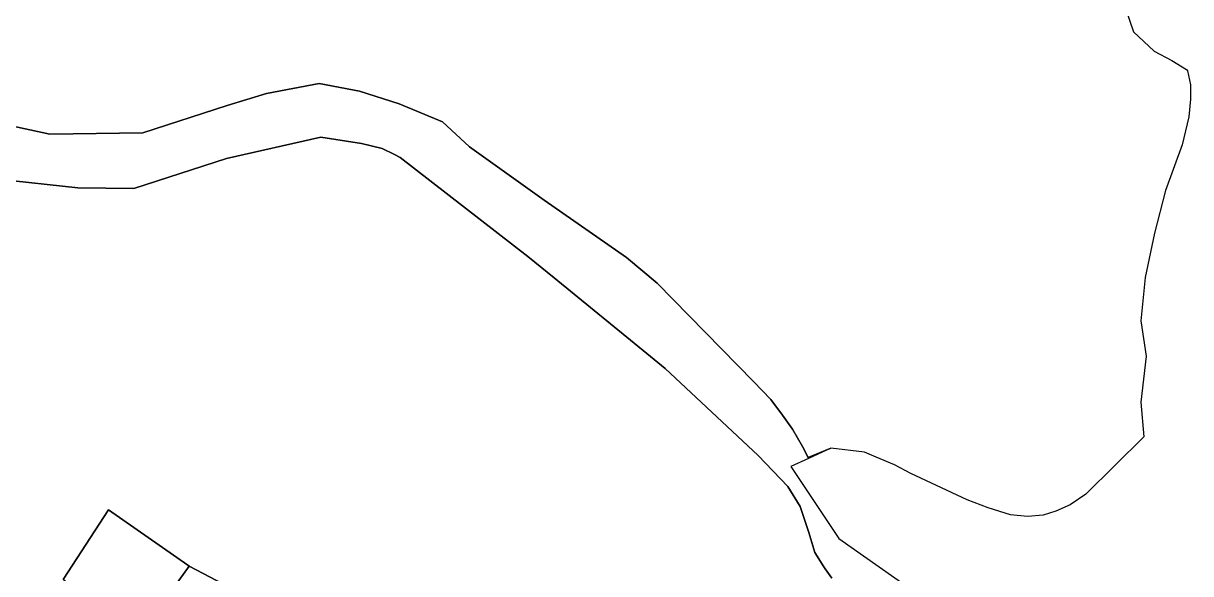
# Model space of a CAD drawing. Extents: x 542555 to 550520, y 1840485 to 1846995.
# Drawn here: x 549493 to 550118, y 1844502 to 1844796 of the extents above; entities that cross this region are included whole.
import ezdxf

# ---------------------------------------------------------------- set-up
doc = ezdxf.new("R2010")
doc.units = 0
doc.layers.add('Level 30', color=7, linetype='Continuous')

msp = doc.modelspace()

# ---------------------------------------------------------------- linework, layer by layer
at = {"layer": 'Level 30'}
for points in [[(550083.5, 1844803.88), (550087.7, 1844791.81), (550098.77, 1844781.53), (550108.24, 1844776.54), (550116.07, 1844771.76), (550116.56, 1844771.01), (550118.21, 1844763.51), (550118.28, 1844755.83), (550117.32, 1844746.41), (550113.76, 1844731.45), (550104.8, 1844706.96), (550098.9, 1844684.04), (550093.89, 1844660.42), (550091.68, 1844637.1), (550094.43, 1844618.2), (550091.55, 1844593.6), (550093.13, 1844575.04), (550062.09, 1844544.41), (550053.71, 1844538.61), (550046.1, 1844535.27), (550039.4, 1844533.09), (550031, 1844532.42), (550021.77, 1844533.28), (550009.84, 1844536.97), (549998.59, 1844541.31), (549968.45, 1844555.4), (549959.65, 1844560.02), (549949.95, 1844564.15), (549943.74, 1844566.87), (549925.7, 1844568.91), (549913.46, 1844564.06), (549910.41, 1844569.84), (549905.07, 1844579.23), (549899.75, 1844586.71), (549893.48, 1844594.95), (549884.29, 1844604.66), (549832.6, 1844657.38), (549816.22, 1844671.06), (549772.19, 1844701.75), (549732.27, 1844730.27), (549717.78, 1844743.63), (549694.57, 1844753.37), (549673.34, 1844760.08), (549651.79, 1844764.13), (549623.6, 1844758.91), (549602.43, 1844752.45), (549557.26, 1844737.8), (549507.48, 1844737.03), (549442.22, 1844751.12)], [(549442.22, 1844751.12), (549507.48, 1844737.03), (549557.26, 1844737.8), (549602.43, 1844752.45), (549623.6, 1844758.91), (549651.79, 1844764.13), (549673.34, 1844760.08), (549694.57, 1844753.37), (549717.78, 1844743.63), (549732.27, 1844730.27), (549772.19, 1844701.75), (549816.22, 1844671.06), (549832.6, 1844657.38), (549884.29, 1844604.66), (549893.48, 1844594.95), (549899.75, 1844586.71), (549905.07, 1844579.23), (549910.41, 1844569.84), (549913.46, 1844564.06), (549913.7596, 1844563.4932), (549904.23, 1844559.17), (549929.98, 1844520.58), (549979.69, 1844485.61)], [(549926.17, 1844499.44), (549922.64, 1844504.33), (549921.84, 1844505.44), (549917.11, 1844513.21), (549913.88, 1844523.8), (549909.27, 1844537.67), (549902.57, 1844548.46), (549886.69, 1844565.11), (549837.03, 1844611.59), (549829.16, 1844618.01), (549777.53, 1844660.15), (549763.53, 1844671.58), (549695.07, 1844724.64), (549692.03, 1844726.14), (549685.41, 1844729.42), (549674.37, 1844732.02), (549652.69, 1844735.44), (549602.09, 1844724.03), (549552.6, 1844708.08), (549522.57, 1844708.33), (549479.73, 1844713.02)], [(549479.73, 1844713.02), (549522.57, 1844708.33), (549552.6, 1844708.08), (549602.09, 1844724.03), (549652.69, 1844735.44), (549674.37, 1844732.02), (549685.41, 1844729.42), (549692.03, 1844726.14), (549695.07, 1844724.64), (549763.53, 1844671.58), (549777.53, 1844660.15), (549829.16, 1844618.01), (549837.03, 1844611.59), (549886.69, 1844565.11), (549902.57, 1844548.46), (549909.27, 1844537.67), (549913.88, 1844523.8), (549917.11, 1844513.21), (549921.84, 1844505.44), (549922.64, 1844504.33), (549926.17, 1844499.44)], [(549604.19, 1844494.21), (549582.14, 1844505.76), (549581.39, 1844506.34), (549538.88, 1844535.9), (549514.62, 1844498.6)]]:
    msp.add_lwpolyline(points, dxfattribs=at)
for points in [[(549925.7, 1844568.91), (549913.7596, 1844563.4932), (549913.46, 1844564.06)], [(549581.39, 1844506.34), (549582.14, 1844505.76), (549553.39, 1844466.06), (549514.62, 1844498.6), (549538.88, 1844535.9)], [(549620.19, 1844415.47), (549613.81, 1844395.84), (549603.26, 1844399.63), (549598.61, 1844399.33), (549579.51, 1844370.01), (549576.76, 1844370.07), (549536.68, 1844387.91), (549507.57, 1844403.21), (549551.34, 1844463.23), (549553.39, 1844466.06), (549582.14, 1844505.76), (549604.19, 1844494.21), (549617.91, 1844483.89), (549616.44, 1844460.67), (549614.57, 1844451.95), (549616.98, 1844440.61), (549617.35, 1844432.71)]]:
    msp.add_lwpolyline(points, close=True, dxfattribs=at)

doc.saveas('drawing.dxf')
